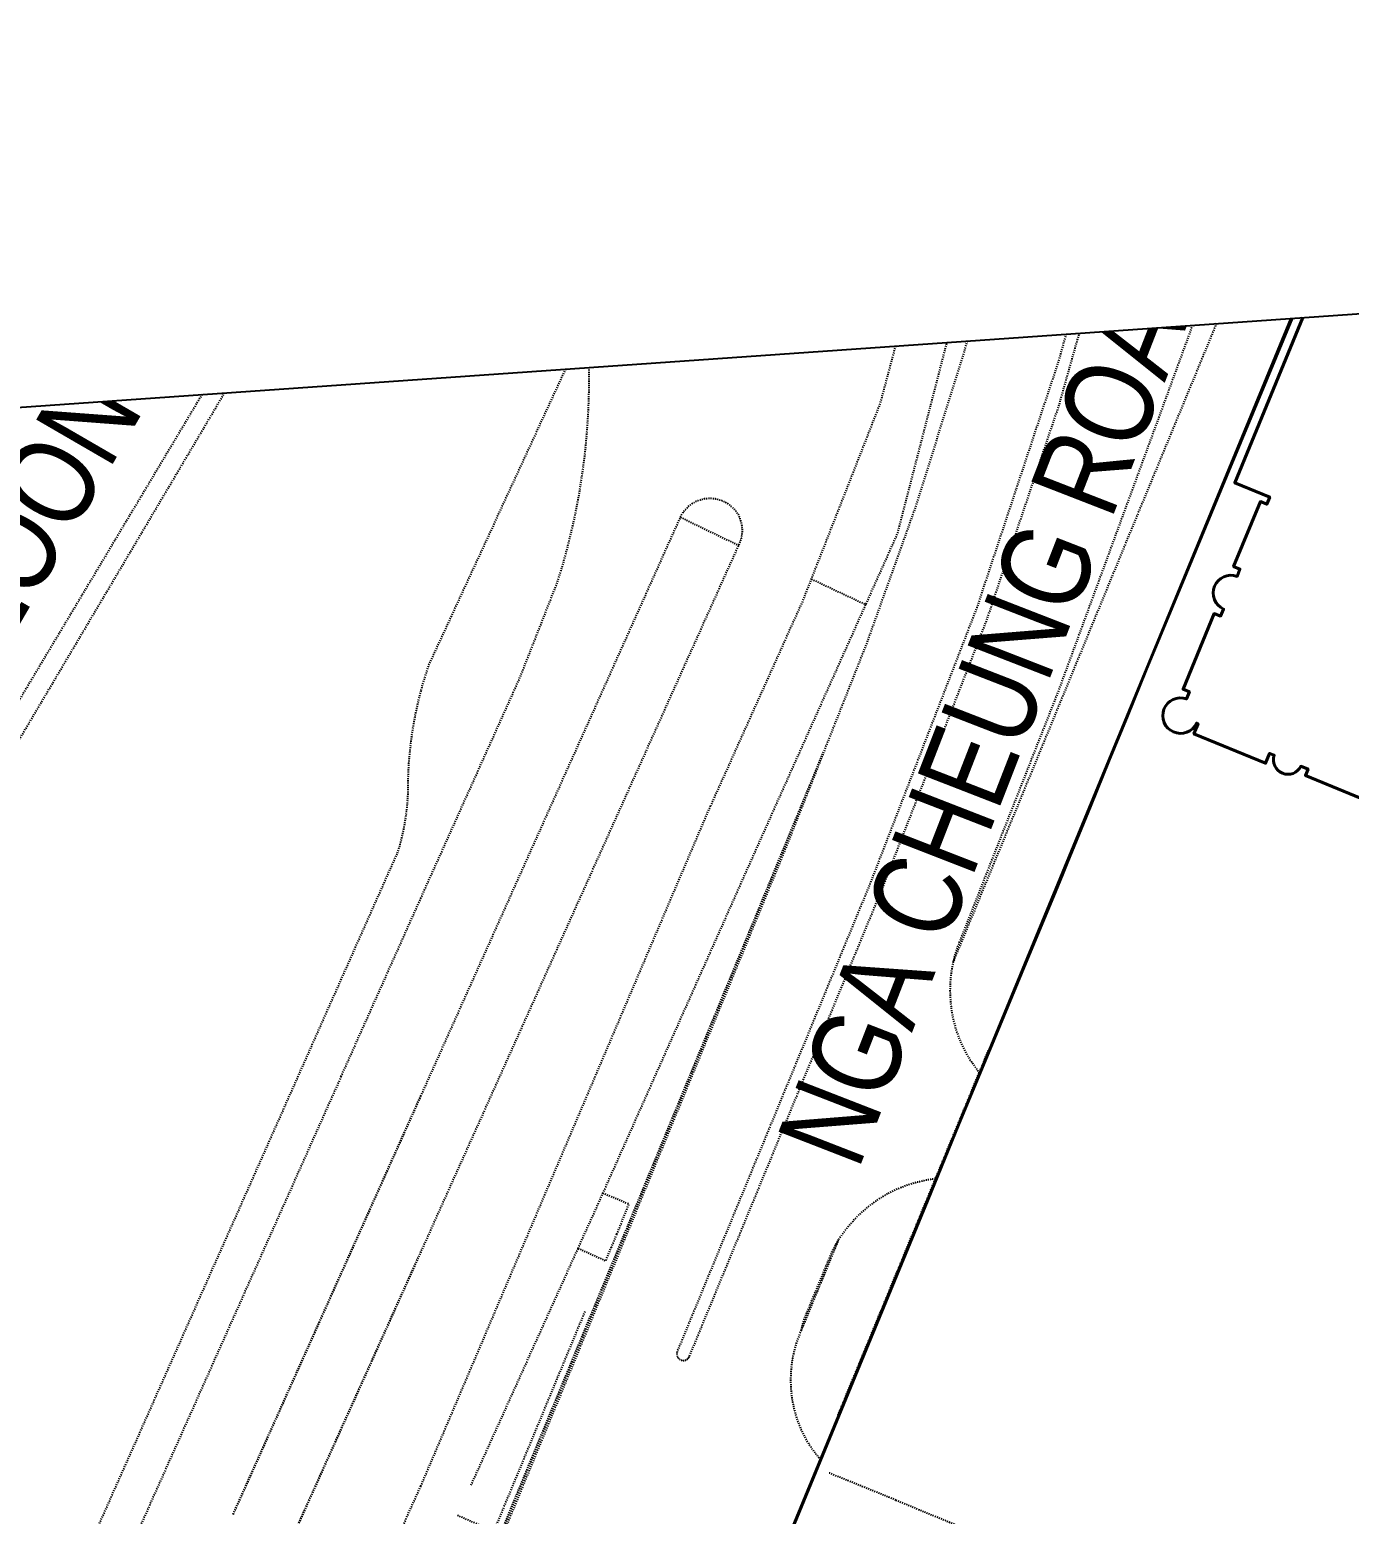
# Model space of a CAD drawing. Header units: millimetres. Extents: x 50357 to 985146, y 723188 to 1803594.
# Drawn here: x 829700.4 to 829819.7, y 820330.6 to 820464.9 of the extents above; entities that cross this region are included whole.
import ezdxf
from ezdxf.xclip import XClip

# ---------------------------------------------------------------- set-up
doc = ezdxf.new("R2010")
doc.units = ezdxf.units.MM
doc.header["$LTSCALE"] = 3
doc.header["$MEASUREMENT"] = 0
doc.linetypes.add('x-baseplan$0$DGN Style 2', pattern=[1.94727e-06, 0, -1.94727e-06])
doc.layers.get('Defpoints').update_dxf_attribs({"color": 32})
doc.layers.add('00_Xref', color=7, linetype='Continuous')
doc.layers.add('x-baseplan$0$AR-SITE-TXT_AR_BS_', color=1, linetype='Continuous')
doc.layers.add('x-baseplan$0$AR-ROAD_AR_BS_MI_', color=7, linetype='Continuous', true_color=0x6d6d6d)
doc.styles.add('x-baseplan$0$Style-Arial', font='arial.ttf')

# ---------------------------------------------------------------- blocks, each defined once
blk = doc.blocks.new('x-baseplan')
at = {"layer": 'x-baseplan$0$AR-ROAD_AR_BS_MI_', "linetype": 'x-baseplan$0$DGN Style 2'}
for p, q in [((834458.04, 818305.55), (834497.87, 818395.22)), ((834492.8, 818375.04), (834500, 818391.16)), ((834483.04, 818335.45), (834500, 818373.27)), ((834483.05, 818335.46), (834500.01, 818373.28)), ((834500, 818359.19), (834488.22, 818333)), ((834500.01, 818359.2), (834488.23, 818333.01))]:
    blk.add_line(p, q, dxfattribs=at)
at = {"layer": 'x-baseplan$0$AR-ROAD_AR_BS_MI_', "flags": 128}
blk.add_lwpolyline([(834893.71, 818612.71), (834867.74, 818621.9, 0.032201), (834862.79, 818623.31), (834792.59, 818638.37, -0.026433), (834750.03, 818649.89), (834706.27, 818664.26, 0.136056), (834687.06, 818665.15, 0.221469), (834667.71, 818650.13), (834658.53, 818632.29), (834658.53, 818632.29, -0.00001), (834658.53, 818632.29), (834658.53, 818632.29), (834654.66, 818624.77, 0.021002), (834642.54, 818598.55), (834506.84, 818269.48)], format="xyb", dxfattribs=at)
at = {"layer": 'x-baseplan$0$AR-ROAD_AR_BS_MI_', "linetype": 'x-baseplan$0$DGN Style 2', "flags": 128}
for points in [[(834556.79, 818492.78), (834551.25, 818472.19), (834541.52, 818435.88), (834534.52, 818418.03), (834526.22, 818399.56)], [(834516.47, 818364.48), (834530.51, 818396), (834543.13, 818424.19), (834552.38, 818459.99), (834553.18, 818459.78), (834553.69, 818461.7), (834553.2, 818461.82), (834560.98, 818491.05)], [(834561.39, 818488.63), (834557.75, 818471.62), (834552.41, 818451.15), (834544.78, 818426.69), (834540.28, 818414.12), (834536.43, 818404.39)], [(834559.39, 818441.67), (834565.48, 818463.23), (834570.5, 818484.98)], [(834568.34, 818481.79), (834564.99, 818466.4), (834557.68, 818439.79), (834553.82, 818428.15)], [(834583.3, 818479.84), (834576.17, 818460.45), (834566.68, 818434.52), (834557.62, 818409.83), (834548.85, 818387.56), (834548.77, 818387.37), (834548.69, 818387.18), (834548.62, 818386.99), (834548.55, 818386.8), (834548.48, 818386.61), (834548.41, 818386.41), (834548.35, 818386.22), (834548.3, 818386.02), (834548.24, 818385.83), (834548.19, 818385.63), (834548.15, 818385.43)], [(834500, 818469.79), (834438.75, 818367.37), (834438.63, 818367.1), (834438.59, 818366.8), (834438.64, 818366.5), (834438.77, 818366.24), (834438.98, 818366.02), (834439.24, 818365.87), (834439.53, 818365.81), (834439.83, 818365.83), (834440.11, 818365.94), (834440.43, 818366.23), (834500, 818466.84)], [(834588.74, 818468.08), (834588.6, 818468.09), (834588.44, 818468.09), (834588.28, 818468.1), (834588.13, 818468.1), (834587.97, 818468.09), (834587.81, 818468.09), (834587.66, 818468.08), (834587.5, 818468.07), (834587.35, 818468.05), (834587.19, 818468.04), (834587.04, 818468.02), (834586.88, 818467.99), (834586.73, 818467.97), (834586.57, 818467.94), (834586.42, 818467.91), (834586.27, 818467.88), (834586.12, 818467.84), (834585.97, 818467.8), (834585.81, 818467.76), (834585.66, 818467.72), (834585.52, 818467.67), (834585.37, 818467.63), (834585.22, 818467.57), (834585.07, 818467.52), (834584.93, 818467.46), (834584.78, 818467.4), (834584.64, 818467.34), (834584.5, 818467.28), (834584.36, 818467.21), (834584.22, 818467.14), (834584.08, 818467.07), (834583.94, 818467), (834583.8, 818466.92), (834583.67, 818466.84), (834583.53, 818466.76), (834583.4, 818466.68), (834583.27, 818466.59), (834583.14, 818466.51), (834583.01, 818466.42), (834582.89, 818466.33), (834582.76, 818466.23), (834582.64, 818466.13), (834582.52, 818466.04), (834582.4, 818465.93), (834582.28, 818465.83), (834582.17, 818465.73), (834582.05, 818465.62), (834581.94, 818465.51), (834581.83, 818465.4), (834581.72, 818465.29), (834581.62, 818465.17), (834581.51, 818465.06), (834581.41, 818464.94), (834581.31, 818464.82), (834581.21, 818464.7), (834581.12, 818464.57), (834581.02, 818464.45), (834580.93, 818464.32), (834580.84, 818464.19), (834580.76, 818464.06), (834580.67, 818463.93), (834580.59, 818463.8), (834580.51, 818463.67), (834580.43, 818463.53), (834580.36, 818463.39), (834580.28, 818463.26), (834580.21, 818463.12), (834580.14, 818462.98), (834580.03, 818462.73), (834574.29, 818448.83), (834570.31, 818439.18), (834563.94, 818423.77), (834553.82, 818399.17), (834548.15, 818385.43)], [(834553.82, 818428.15), (834550.27, 818417.43), (834540.62, 818392.47), (834523.21, 818350.21), (834523.2, 818350.2), (834523.2, 818350.19), (834523.19, 818350.18), (834523.19, 818350.17), (834523.19, 818350.16), (834523.18, 818350.13), (834523.18, 818350.12), (834523.17, 818350.11), (834523.17, 818350.1), (834523.17, 818350.09), (834523.17, 818350.08), (834523.16, 818350.07), (834523.16, 818350.06), (834523.16, 818350.05), (834523.16, 818350.04), (834523.16, 818350.03), (834523.16, 818350.02), (834523.16, 818350.01), (834523.16, 818350), (834523.15, 818349.99), (834523.15, 818349.94), (834523.16, 818349.93), (834523.16, 818349.92), (834523.16, 818349.91), (834523.16, 818349.9), (834523.16, 818349.89), (834523.16, 818349.88), (834523.16, 818349.87), (834523.17, 818349.85), (834523.17, 818349.84), (834523.17, 818349.83), (834523.18, 818349.81), (834523.18, 818349.8), (834523.18, 818349.79), (834523.19, 818349.78), (834523.19, 818349.77), (834523.19, 818349.76), (834523.2, 818349.75), (834523.2, 818349.74), (834523.2, 818349.73), (834523.21, 818349.72), (834523.21, 818349.71), (834523.22, 818349.7), (834523.22, 818349.69), (834523.24, 818349.66), (834523.24, 818349.66), (834523.25, 818349.65), (834523.25, 818349.64), (834523.26, 818349.63), (834523.27, 818349.61), (834523.28, 818349.6), (834523.28, 818349.6), (834523.29, 818349.59), (834523.3, 818349.57), (834523.31, 818349.57), (834523.32, 818349.56), (834523.33, 818349.55), (834523.33, 818349.54), (834523.34, 818349.54), (834523.35, 818349.53), (834523.36, 818349.52), (834523.36, 818349.52), (834523.38, 818349.5), (834523.39, 818349.5), (834523.4, 818349.49), (834523.4, 818349.48), (834523.41, 818349.48), (834523.42, 818349.47), (834523.43, 818349.47), (834523.44, 818349.46), (834523.45, 818349.46), (834523.46, 818349.45), (834523.47, 818349.44), (834523.48, 818349.44), (834523.48, 818349.44), (834523.49, 818349.43), (834523.5, 818349.43), (834523.52, 818349.42), (834523.53, 818349.41), (834523.54, 818349.41), (834523.55, 818349.41), (834523.56, 818349.4), (834523.59, 818349.39), (834523.6, 818349.39), (834523.61, 818349.39), (834523.63, 818349.39), (834523.64, 818349.38), (834523.65, 818349.38), (834523.66, 818349.38), (834523.67, 818349.38), (834523.68, 818349.38), (834523.69, 818349.38), (834523.7, 818349.38), (834523.71, 818349.37), (834523.72, 818349.37), (834523.73, 818349.37), (834523.75, 818349.37), (834523.76, 818349.37), (834523.78, 818349.37), (834523.79, 818349.38), (834523.8, 818349.38), (834523.81, 818349.38), (834523.82, 818349.38), (834523.83, 818349.38), (834523.84, 818349.38), (834523.86, 818349.38), (834523.87, 818349.39), (834523.88, 818349.39), (834523.89, 818349.39), (834523.9, 818349.39), (834523.91, 818349.4), (834523.93, 818349.4), (834523.94, 818349.41), (834523.96, 818349.41), (834523.97, 818349.42), (834523.98, 818349.42), (834523.99, 818349.42), (834524, 818349.43), (834524, 818349.43), (834524.01, 818349.44), (834524.02, 818349.44), (834524.04, 818349.45), (834524.05, 818349.46), (834524.06, 818349.46), (834524.07, 818349.47), (834524.08, 818349.47), (834524.09, 818349.48), (834524.09, 818349.49), (834524.1, 818349.49), (834524.11, 818349.5), (834524.12, 818349.5), (834524.13, 818349.52), (834524.14, 818349.52), (834524.15, 818349.53), (834524.16, 818349.54), (834524.16, 818349.55), (834524.17, 818349.55), (834524.18, 818349.56), (834524.19, 818349.57), (834524.2, 818349.58), (834524.21, 818349.59), (834524.21, 818349.6), (834524.22, 818349.61), (834524.23, 818349.62), (834524.23, 818349.62), (834524.24, 818349.63), (834524.24, 818349.64), (834524.25, 818349.65), (834524.25, 818349.66), (834524.26, 818349.67), (834524.27, 818349.69), (834524.28, 818349.69), (834524.28, 818349.7), (834524.28, 818349.71), (834524.29, 818349.73), (834541.71, 818391.99), (834551.17, 818416.29), (834557.72, 818435.76), (834559.39, 818441.68)], [(834500, 818391.16), (834508.99, 818411.17), (834512.38, 818419.8), (834512.4, 818419.87), (834512.69, 818420.81), (834512.99, 818421.82), (834513.26, 818422.84), (834513.52, 818423.87), (834513.76, 818424.9), (834513.99, 818425.93), (834514.07, 818426.36), (834514.19, 818426.97), (834514.38, 818428.01), (834514.54, 818429.05), (834514.69, 818430.1), (834514.83, 818431.15), (834514.94, 818432.2), (834515.03, 818433.25), (834515.11, 818434.3), (834515.17, 818435.36), (834515.21, 818436.42), (834515.23, 818437.47), (834515.23, 818438.88), (834515.23, 818438.9), (834515.23, 818438.92), (834515.23, 818438.94), (834515.23, 818438.96), (834515.22, 818438.98), (834515.22, 818438.99), (834515.22, 818439.01), (834515.22, 818439.03), (834515.21, 818439.07), (834515.21, 818439.08), (834515.2, 818439.12), (834515.18, 818439.19), (834515.17, 818439.21), (834515.17, 818439.23), (834515.15, 818439.26), (834515.15, 818439.28), (834515.14, 818439.3), (834515.13, 818439.31), (834515.11, 818439.35), (834515.11, 818439.36), (834515.1, 818439.38), (834515.08, 818439.41), (834515.07, 818439.43), (834515.05, 818439.46), (834515.04, 818439.47), (834515.03, 818439.49), (834515.02, 818439.5), (834515.01, 818439.52), (834514.98, 818439.55), (834514.97, 818439.56), (834514.96, 818439.57), (834514.94, 818439.59), (834514.93, 818439.6), (834514.92, 818439.62), (834514.91, 818439.63), (834514.89, 818439.64), (834514.82, 818439.7), (834514.78, 818439.73), (834514.76, 818439.74), (834514.75, 818439.76), (834514.73, 818439.77), (834514.72, 818439.77), (834514.7, 818439.78), (834514.68, 818439.79), (834514.67, 818439.8), (834514.65, 818439.81), (834514.63, 818439.82), (834514.62, 818439.83), (834514.6, 818439.83), (834514.58, 818439.84), (834514.57, 818439.85), (834514.55, 818439.86), (834514.53, 818439.86), (834514.51, 818439.87), (834514.5, 818439.87), (834514.48, 818439.88), (834514.46, 818439.89), (834514.44, 818439.89), (834514.43, 818439.9), (834514.41, 818439.9), (834514.39, 818439.9), (834514.37, 818439.91), (834514.35, 818439.91), (834514.33, 818439.91), (834514.32, 818439.92), (834514.28, 818439.92), (834514.26, 818439.92), (834514.24, 818439.92), (834514.22, 818439.93), (834514.21, 818439.93), (834514.13, 818439.93), (834514.11, 818439.93), (834514.09, 818439.92), (834514.08, 818439.92), (834514.06, 818439.92), (834514.04, 818439.92), (834514.02, 818439.92), (834514, 818439.91), (834513.97, 818439.91), (834513.91, 818439.9), (834513.86, 818439.88), (834513.84, 818439.87), (834513.82, 818439.87), (834513.8, 818439.86), (834513.79, 818439.86), (834513.74, 818439.84), (834513.72, 818439.83), (834513.69, 818439.81), (834513.65, 818439.79), (834513.64, 818439.78), (834513.62, 818439.78), (834513.61, 818439.77), (834513.59, 818439.76), (834513.57, 818439.75), (834513.56, 818439.73), (834513.54, 818439.72), (834513.53, 818439.71), (834513.51, 818439.7), (834513.5, 818439.69), (834513.46, 818439.65), (834513.44, 818439.64), (834513.43, 818439.63), (834513.42, 818439.62), (834513.4, 818439.6), (834513.39, 818439.59), (834513.38, 818439.58), (834513.37, 818439.56), (834513.34, 818439.53), (834513.33, 818439.52), (834513.32, 818439.5), (834513.31, 818439.49), (834513.29, 818439.46), (834500.67, 818412.15), (834500.48, 818411.57), (834500.3, 818411), (834500, 818409.94)], [(834500.01, 818373.28), (834523.48, 818425.63), (834523.5, 818425.66), (834523.54, 818425.75), (834523.56, 818425.79), (834523.59, 818425.84), (834523.61, 818425.88), (834523.64, 818425.93), (834523.67, 818425.97), (834523.69, 818426.01), (834523.72, 818426.06), (834523.78, 818426.14), (834523.81, 818426.18), (834523.87, 818426.26), (834523.9, 818426.3), (834523.94, 818426.34), (834523.97, 818426.38), (834524, 818426.42), (834524.04, 818426.45), (834524.07, 818426.49), (834524.11, 818426.53), (834524.15, 818426.56), (834524.18, 818426.6), (834524.26, 818426.66), (834524.3, 818426.7), (834524.34, 818426.73), (834524.38, 818426.76), (834524.42, 818426.79), (834524.46, 818426.82), (834524.5, 818426.85), (834524.54, 818426.88), (834524.59, 818426.9), (834524.63, 818426.93), (834524.67, 818426.96), (834524.72, 818426.98), (834524.76, 818427.01), (834524.81, 818427.03), (834524.85, 818427.05), (834524.9, 818427.08), (834524.99, 818427.12), (834525.04, 818427.14), (834525.09, 818427.16), (834525.13, 818427.18), (834525.18, 818427.19), (834525.23, 818427.21), (834525.28, 818427.22), (834525.33, 818427.24), (834525.38, 818427.25), (834525.43, 818427.27), (834525.47, 818427.28), (834525.52, 818427.29), (834525.57, 818427.3), (834525.67, 818427.32), (834525.72, 818427.33), (834525.77, 818427.33), (834525.83, 818427.34), (834525.88, 818427.34), (834525.98, 818427.35), (834526.08, 818427.36), (834526.13, 818427.36), (834526.18, 818427.36), (834526.23, 818427.36), (834526.28, 818427.35), (834526.33, 818427.35), (834526.38, 818427.35), (834526.43, 818427.34), (834526.49, 818427.34), (834526.54, 818427.33), (834526.59, 818427.32), (834526.64, 818427.32), (834526.69, 818427.31), (834526.74, 818427.3), (834526.84, 818427.28), (834526.93, 818427.25), (834526.98, 818427.24), (834527.03, 818427.22), (834527.08, 818427.2), (834527.18, 818427.17), (834527.27, 818427.13), (834527.32, 818427.11), (834527.36, 818427.09), (834527.41, 818427.07), (834527.46, 818427.05), (834527.5, 818427.02), (834527.55, 818427), (834527.63, 818426.95), (834527.68, 818426.92), (834527.72, 818426.9), (834527.76, 818426.87), (834527.85, 818426.81), (834527.89, 818426.78), (834527.93, 818426.75), (834527.97, 818426.72), (834528.01, 818426.69), (834528.05, 818426.65), (834528.09, 818426.62), (834528.12, 818426.59), (834528.2, 818426.52), (834528.23, 818426.48), (834528.3, 818426.41), (834528.34, 818426.37), (834528.4, 818426.29), (834528.44, 818426.25), (834528.47, 818426.21), (834528.5, 818426.17), (834528.53, 818426.13), (834528.56, 818426.09), (834528.58, 818426.04), (834528.61, 818426), (834528.64, 818425.96), (834528.66, 818425.92), (834528.69, 818425.87), (834528.74, 818425.78), (834528.76, 818425.74), (834528.81, 818425.64), (834528.85, 818425.55), (834528.86, 818425.5), (834528.88, 818425.46), (834528.9, 818425.41), (834528.92, 818425.36), (834528.93, 818425.31), (834528.95, 818425.26), (834528.96, 818425.21), (834528.97, 818425.16), (834528.99, 818425.12), (834529, 818425.07), (834529.02, 818424.97), (834529.03, 818424.87), (834529.04, 818424.81), (834529.05, 818424.76), (834529.05, 818424.71), (834529.06, 818424.66), (834529.06, 818424.56), (834529.06, 818424.46), (834529.06, 818424.41), (834529.06, 818424.36), (834529.06, 818424.31), (834529.06, 818424.21), (834529.05, 818424.15), (834529.05, 818424.1), (834529.04, 818424.05), (834529.03, 818424), (834529.02, 818423.95), (834529.02, 818423.9), (834529.01, 818423.85), (834529, 818423.8), (834528.98, 818423.75), (834528.97, 818423.7), (834528.94, 818423.61), (834528.93, 818423.56), (834528.9, 818423.46), (834528.86, 818423.37), (834528.84, 818423.32), (834528.82, 818423.27), (834528.8, 818423.23), (834528.78, 818423.18), (834528.74, 818423.1), (834500.01, 818359.2)], [(834523.48, 818425.63), (834523.48, 818425.63), (834528.74, 818423.1), (834528.76, 818423.09)], [(834535.33, 818420.04), (834540.24, 818417.73), (834540.25, 818417.72)], [(834500, 818409.94), (834499.85, 818409.35), (834499.71, 818408.76), (834499.58, 818408.17), (834499.46, 818407.58), (834499.35, 818406.99), (834499.25, 818406.39), (834499.16, 818405.79), (834499.09, 818405.19), (834499.02, 818404.59), (834498.96, 818403.99), (834498.91, 818403.39), (834498.88, 818402.79), (834498.84, 818401.88), (834498.85, 818401.52), (834498.85, 818401.16), (834498.84, 818400.81), (834498.82, 818400.45), (834498.8, 818400.09), (834498.77, 818399.74), (834498.74, 818399.38), (834498.7, 818399.03), (834498.65, 818398.67), (834498.6, 818398.32), (834498.54, 818397.97), (834498.48, 818397.62), (834498.41, 818397.27), (834498.33, 818396.92), (834498.25, 818396.57), (834498.16, 818396.23), (834498.07, 818395.88), (834497.97, 818395.54), (834497.86, 818395.21)], [(834500, 818316.13), (834509.26, 818338.61), (834519.37, 818363.06), (834529.7, 818388.07), (834536.43, 818404.39)], [(834536.43, 818404.39), (834532.98, 818395.66), (834516.46, 818355.54), (834515.96, 818354.33), (834504.34, 818326.15), (834500, 818315.62)], [(834500.01, 818316.15), (834509.27, 818338.62), (834519.38, 818363.07), (834529.71, 818388.09), (834536.44, 818404.4)], [(834500, 818337.99), (834526.22, 818399.56)], [(834548.15, 818385.43), (834548.15, 818385.43), (834548.1, 818385.23), (834548.06, 818385.03), (834548.03, 818384.83), (834547.99, 818384.63), (834547.96, 818384.42), (834547.94, 818384.22), (834547.91, 818384.02), (834547.9, 818383.81), (834547.88, 818383.61), (834547.87, 818383.41), (834547.86, 818383.2), (834547.86, 818383), (834547.85, 818382.79), (834547.86, 818382.59), (834547.86, 818382.38), (834547.87, 818382.18), (834547.89, 818381.98), (834547.9, 818381.77), (834547.92, 818381.57), (834547.95, 818381.37), (834547.97, 818381.16), (834548, 818380.96), (834548.04, 818380.76), (834548.08, 818380.56), (834548.12, 818380.36), (834548.16, 818380.16), (834548.21, 818379.96), (834548.26, 818379.76), (834548.32, 818379.57), (834548.38, 818379.37), (834548.44, 818379.18), (834548.51, 818378.98), (834548.57, 818378.79), (834548.65, 818378.6), (834548.72, 818378.41), (834548.8, 818378.22), (834548.88, 818378.03), (834548.97, 818377.85), (834549.06, 818377.66), (834549.15, 818377.48), (834549.24, 818377.3), (834549.34, 818377.12), (834549.44, 818376.94), (834549.55, 818376.77), (834549.66, 818376.59), (834549.77, 818376.42), (834549.88, 818376.25), (834550, 818376.08), (834550.11, 818375.92), (834550.24, 818375.75), (834550.36, 818375.59), (834550.51, 818375.41)], [(834546.72, 818366.22), (834551.37, 818377.49), (834551.38, 818377.49)], [(834492.8, 818375.04), (834464.66, 818312.04), (834464.52, 818311.78), (834464.37, 818311.52), (834464.21, 818311.26), (834464.06, 818311), (834463.9, 818310.75), (834463.74, 818310.49), (834463.58, 818310.24), (834463.41, 818309.99), (834463.24, 818309.74), (834463.07, 818309.5), (834462.9, 818309.25), (834462.73, 818309.01), (834462.55, 818308.76), (834462.37, 818308.52), (834462.19, 818308.29), (834462, 818308.05), (834461.82, 818307.81), (834461.63, 818307.58), (834461.44, 818307.35), (834461.24, 818307.12), (834461.05, 818306.89), (834460.85, 818306.67), (834460.65, 818306.44), (834460.45, 818306.22), (834460.24, 818306), (834460.04, 818305.78), (834459.83, 818305.57), (834459.62, 818305.35), (834459.41, 818305.14), (834459.19, 818304.93), (834458.88, 818304.64)], [(834537.74, 818344.43), (834546.72, 818366.22), (834546.73, 818366.21)], [(834546.55, 818365.8), (834546.34, 818365.78), (834546.14, 818365.75), (834545.93, 818365.71), (834545.72, 818365.68), (834545.52, 818365.63), (834545.31, 818365.59), (834545.11, 818365.54), (834544.9, 818365.49), (834544.7, 818365.44), (834544.5, 818365.38), (834544.3, 818365.32), (834544.1, 818365.25), (834543.9, 818365.18), (834543.7, 818365.11), (834543.51, 818365.03), (834543.31, 818364.95), (834543.12, 818364.87), (834542.93, 818364.79), (834542.74, 818364.7), (834542.55, 818364.6), (834542.36, 818364.51), (834542.18, 818364.41), (834541.99, 818364.31), (834541.81, 818364.2), (834541.63, 818364.09), (834541.46, 818363.98), (834541.28, 818363.87), (834541.11, 818363.75), (834540.93, 818363.63), (834540.76, 818363.5), (834540.6, 818363.38), (834540.43, 818363.25), (834540.27, 818363.11), (834540.11, 818362.98), (834539.95, 818362.84), (834539.8, 818362.7), (834539.64, 818362.56), (834539.49, 818362.41), (834539.34, 818362.26), (834539.2, 818362.11), (834539.06, 818361.95), (834538.92, 818361.8), (834538.78, 818361.64), (834538.64, 818361.48), (834538.51, 818361.31), (834538.38, 818361.15), (834538.26, 818360.98), (834538.13, 818360.81), (834538.01, 818360.64), (834537.9, 818360.46), (834537.78, 818360.29), (834537.77, 818360.27)], [(834514.23, 818359.51), (834516.48, 818364.49)], [(834517.73, 818360.78), (834518.83, 818363.51), (834517.14, 818364.21), (834516.47, 818364.48)], [(834517.23, 818359.58), (834517.49, 818360.2), (834517.73, 818360.78)], [(834504.55, 818338.08), (834514.23, 818359.51)], [(834514.23, 818359.51), (834516.74, 818358.38), (834517.23, 818359.58)], [(834534.41, 818352.1), (834537.77, 818360.27)], [(834537.77, 818360.27), (834537.67, 818360.11), (834537.57, 818359.93), (834537.46, 818359.75), (834537.36, 818359.56), (834537.19, 818359.23), (834535.11, 818354.2), (834535.05, 818354.08), (834534.99, 818353.96), (834534.94, 818353.83), (834534.88, 818353.71), (834534.86, 818353.64), (834534.83, 818353.58), (834534.78, 818353.45), (834534.73, 818353.32), (834534.69, 818353.19), (834534.65, 818353.06), (834534.61, 818352.93), (834534.57, 818352.8), (834534.53, 818352.67), (834534.5, 818352.54), (834534.47, 818352.4), (834534.44, 818352.27), (834534.41, 818352.13), (834534.41, 818352.1)], [(834534.42, 818352.12), (834537.78, 818360.28)], [(834514.84, 818353.79), (834506.6, 818333.91), (834503.33, 818335.35)], [(834534.41, 818352.1), (834534.28, 818351.79), (834534.21, 818351.61), (834534.14, 818351.43), (834534.07, 818351.25), (834534.01, 818351.07), (834533.95, 818350.89), (834533.9, 818350.7), (834533.84, 818350.52), (834533.79, 818350.33), (834533.75, 818350.15), (834533.7, 818349.96), (834533.66, 818349.77), (834533.63, 818349.59), (834533.6, 818349.4), (834533.57, 818349.21), (834533.54, 818349.02), (834533.52, 818348.83), (834533.5, 818348.64), (834533.48, 818348.45), (834533.47, 818348.26), (834533.46, 818348.06), (834533.45, 818347.87), (834533.45, 818347.68), (834533.45, 818347.49), (834533.45, 818347.3), (834533.46, 818347.11), (834533.47, 818346.92), (834533.48, 818346.73), (834533.5, 818346.53), (834533.52, 818346.34), (834533.54, 818346.15), (834533.57, 818345.96), (834533.6, 818345.78), (834533.63, 818345.59), (834533.67, 818345.4), (834533.71, 818345.21), (834533.75, 818345.02), (834533.8, 818344.84), (834533.85, 818344.65), (834533.9, 818344.47), (834533.96, 818344.29), (834534.02, 818344.1), (834534.08, 818343.92), (834534.14, 818343.74), (834534.21, 818343.57), (834534.29, 818343.39), (834534.36, 818343.21), (834534.44, 818343.04), (834534.52, 818342.86), (834534.6, 818342.69), (834534.69, 818342.52), (834534.78, 818342.35), (834534.87, 818342.18), (834534.97, 818342.02), (834535.07, 818341.85), (834535.17, 818341.69), (834535.27, 818341.53), (834535.38, 818341.37), (834535.49, 818341.22), (834535.6, 818341.06), (834535.72, 818340.91), (834535.84, 818340.76), (834535.96, 818340.61), (834536.1, 818340.44)], [(834542.96, 818336.74), (834537.16, 818339.09), (834537.07, 818339.13), (834536.98, 818339.17), (834536.89, 818339.21)], [(834487.88, 818311.85), (834488.46, 818312.36), (834500, 818337.99)], [(834542.96, 818336.74), (834579.24, 818321.8)]]:
    blk.add_lwpolyline(points, dxfattribs=at)
at = {"layer": 'x-baseplan$0$AR-ROAD_AR_BS_MI_', "lineweight": 40, "flags": 128}
blk.add_lwpolyline([(834587.38, 818399.23), (834579.99, 818402.28), (834580.23, 818402.85), (834579.58, 818403.12, -0.943864), (834577.18, 818404.11), (834576.76, 818404.28), (834576.39, 818403.38), (834569.92, 818406.05), (834570.29, 818406.95), (834570.15, 818407.01, -2.262649), (834569.24, 818409.2), (834569.51, 818409.84), (834568.93, 818410.08), (834571.75, 818416.92), (834572.33, 818416.69), (834572.59, 818417.33, -0.954174), (834573.81, 818420.29), (834574.08, 818420.94), (834573.5, 818421.18), (834575.92, 818427.05), (834576.5, 818426.81), (834576.77, 818427.46), (834573.6, 818428.76), (834589.58, 818467.52)], format="xyb", dxfattribs=at)
at = {"layer": 'x-baseplan$0$AR-ROAD_AR_BS_MI_'}
blk.add_open_spline([(834888.67, 818328.07), (834888.67, 818328.07), (834888.38, 818295.02), (834888.09, 818261.08), (834887.79, 818227.14), (834887.77, 818226.21), (834887.39, 818225.25), (834886.99, 818224.24), (834886.62, 818223.27), (834886.56, 818223.2), (834885.66, 818222.6), (834884.73, 818221.98), (834883.83, 818221.38), (834883.6, 818221.34), (834873.62, 818220.65), (834860.55, 818219.75), (834847.67, 818218.85), (834832.74, 818217.87), (834820.68, 818217.06), (834808.61, 818216.26), (834808.2, 818216.25), (834798.22, 818216.56), (834787.81, 818216.89), (834777.59, 818217.2), (834777.1, 818217.21), (834775.31, 818216.98), (834773.48, 818216.75), (834771.72, 818216.53), (834771.67, 818216.57), (834771.65, 818217.37), (834771.62, 818218.22), (834771.59, 818219.03), (834771.54, 818219.08), (834771.15, 818219.1), (834770.77, 818219.1), (834770.24, 818219.14), (834766.91, 818218.61), (834763.59, 818218.12), (834759.9, 818217.56), (834759.34, 818217.48), (834757.06, 818217.04), (834755.22, 818216.7), (834753.38, 818216.35), (834752.97, 818216.31), (834747.8, 818215.98), (834742.49, 818215.64), (834737.49, 818215.32), (834737.08, 818215.32), (834727.35, 818215.76), (834717.06, 818216.22), (834707.04, 818216.66), (834706.37, 818216.7), (834702.63, 818217.25), (834698.89, 818217.77), (834694.28, 818218.46), (834693.27, 818218.56), (834689.61, 818219.49), (834686.87, 818220.14), (834684.14, 818220.82), (834684.08, 818220.78), (834683.57, 818218.82), (834683.06, 818216.8), (834682.55, 818214.84), (834682.49, 818214.79), (834674.56, 818214.66), (834653.52, 818214.34), (834632.08, 818214.06), (834618.51, 818213.88), (834618.05, 818213.82), (834618.03, 818213.65), (834618, 818213.42), (834617.98, 818213.24), (834617.82, 818213.19), (834613.22, 818213.05), (834605.57, 818212.81), (834598.07, 818212.57), (834593.33, 818212.44), (834591.66, 818212.34), (834586.27, 818212.36), (834582.17, 818212.43), (834578.07, 818212.46), (834577.53, 818212.45), (834575.78, 818212.32), (834573.51, 818212.16), (834571.4, 818211.99), (834569.3, 818211.95), (834567.2, 818211.89), (834565.09, 818211.82), (834563.03, 818211.87), (834561.1, 818211.9), (834559.17, 818211.94), (834558.44, 818211.97), (834556.69, 818212.09), (834554.41, 818212.24), (834552.49, 818212.35), (834550.26, 818212.61), (834548.34, 818212.82), (834546.42, 818213.04), (834546.04, 818213.1), (834544.33, 818213.47), (834542.11, 818213.97), (834540.07, 818214.39), (834537.99, 818214.98), (834536.23, 818215.47), (834534.48, 818215.95), (834534.18, 818216.06), (834531.88, 818217.03), (834529.57, 818217.99), (834526.79, 818219.19), (834526.15, 818219.4), (834524.11, 818220.67), (834522.54, 818221.6), (834520.97, 818222.55), (834520.78, 818222.7), (834518.57, 818224.61), (834516.3, 818226.59), (834514.14, 818228.46), (834514.03, 818228.58), (834512.46, 818230.83), (834510.83, 818233.15), (834509.25, 818235.41), (834509.16, 818235.58), (834507.94, 818238.42), (834506.7, 818241.32), (834505.5, 818244.13), (834505.47, 818244.26), (834505.02, 818248.14), (834504.57, 818252.11), (834504.12, 818256), (834504.12, 818256.16), (834504.55, 818259), (834504.99, 818261.97), (834505.42, 818264.87), (834505.47, 818265.08), (834506.07, 818266.74), (834506.74, 818268.64), (834507.38, 818270.45), (834507.71, 818271.28), (834510.81, 818278.82), (834513.92, 818286.34), (834518.06, 818296.29), (834527.72, 818319.82), (834537.44, 818343.33), (834549.6, 818372.98), (834553.98, 818383.5), (834558.35, 818394.02), (834561.15, 818400.86), (834563.36, 818406.32), (834570.45, 818423.49), (834576.15, 818437.21), (834581.85, 818450.94), (834588.29, 818466.58), (834593.9, 818480.2), (834600.86, 818497.09), (834602.22, 818500.34), (834615.38, 818532.02), (834628.73, 818564.17), (834642.08, 818596.31), (834643.97, 818600.83), (834646.95, 818607.73), (834649.99, 818614.77), (834652.67, 818620.99), (834652.77, 818621.19), (834655.26, 818624.79), (834657.83, 818628.52), (834660.35, 818632.18), (834660.46, 818632.37), (834661.2, 818634.18), (834662.01, 818636.16), (834662.8, 818638.07), (834662.83, 818638.27), (834662.72, 818638.31), (834662.61, 818638.35), (834662.48, 818638.47), (834662.38, 818638.56), (834662.27, 818638.65), (834662.23, 818638.82), (834662.17, 818638.94), (834662.17, 818639.21), (834662.24, 818639.35), (834662.28, 818639.57), (834662.61, 818640.2), (834664.31, 818643.54), (834666, 818646.8), (834667.62, 818649.98), (834668.74, 818652.08), (834672.43, 818657.41), (834679.25, 818662.86), (834689.32, 818666.08), (834699.26, 818666.01), (834703.97, 818665), (834706.28, 818664.24), (834706.38, 818664.21), (834720.68, 818659.51), (834735.2, 818654.75), (834749.72, 818649.99), (834750.46, 818649.77), (834764.35, 818646.01), (834778.54, 818642.17), (834792.3, 818638.45), (834793.08, 818638.26), (834813.72, 818633.83), (834837.12, 818628.81), (834860.03, 818623.89), (834862.95, 818623.26), (834864.32, 818622.87), (834865.7, 818622.47), (834867.68, 818621.93), (834869.37, 818621.31), (834878.22, 818618.2), (834886.4, 818615.29), (834893.62, 818612.74), (834893.74, 818612.67), (834894.7, 818611.31), (834895.7, 818609.91), (834896.66, 818608.56), (834896.69, 818608.41), (834896.75, 818599.58), (834896.81, 818590.17), (834896.87, 818580.87), (834896.87, 818579.94), (834896.6, 818569.4), (834896.33, 818558.87), (834896.04, 818547.2), (834895.7, 818538.64), (834895.25, 818528.31), (834894.88, 818519.48), (834894.77, 818517.11), (834894.52, 818512.75), (834894.25, 818508.4), (834893.34, 818492.11), (834892.64, 818479.56), (834891.8, 818465.26), (834891.63, 818462.14), (834891.44, 818459.01), (834891.36, 818456.64), (834890.86, 818443.35), (834890.36, 818429.22), (834889.89, 818416.09), (834889.85, 818414.41), (834889.56, 818393.82), (834889.26, 818373.23), (834889.01, 818353.47), (834889.01, 818353.47), (834888.95, 818349.44), (834888.88, 818342.73), (834888.77, 818336.02), (834888.76, 818331.58), (834888.71, 818329.82), (834888.67, 818328.07)], degree=3, knots=[0, 0, 0, 0, 0.033626, 0.067252, 0.069059, 0.069059, 0.069159, 0.071165, 0.071265, 0.071265, 0.071365, 0.073454, 0.073554, 0.073554, 0.073946, 0.093905, 0.100212, 0.100212, 0.124359, 0.12481, 0.12481, 0.125198, 0.145138, 0.146001, 0.146001, 0.14614, 0.149655, 0.149755, 0.149755, 0.149855, 0.151388, 0.151488, 0.151488, 0.151588, 0.152273, 0.152273, 0.152659, 0.159122, 0.159122, 0.160257, 0.160257, 0.163847, 0.164067, 0.164067, 0.164693, 0.174606, 0.174891, 0.174891, 0.175442, 0.194717, 0.195845, 0.195845, 0.196093, 0.203524, 0.203524, 0.20558, 0.20558, 0.211212, 0.211312, 0.211312, 0.211412, 0.215437, 0.215537, 0.215537, 0.215637, 0.23167, 0.258354, 0.25928, 0.25928, 0.25938, 0.259643, 0.259743, 0.259743, 0.260069, 0.269095, 0.27533, 0.27533, 0.278736, 0.278736, 0.286307, 0.287076, 0.287076, 0.287405, 0.290642, 0.291712, 0.291712, 0.294921, 0.295991, 0.295991, 0.299128, 0.299913, 0.299913, 0.300626, 0.303478, 0.304548, 0.304548, 0.308056, 0.30847, 0.30847, 0.308847, 0.312039, 0.313089, 0.313089, 0.316441, 0.316791, 0.316791, 0.31708, 0.321883, 0.321883, 0.32324, 0.32324, 0.32677, 0.326959, 0.326959, 0.32727, 0.332908, 0.333079, 0.333079, 0.333241, 0.338666, 0.338853, 0.338853, 0.339061, 0.345144, 0.34527, 0.34527, 0.345429, 0.353216, 0.353397, 0.353397, 0.353533, 0.359245, 0.359506, 0.359506, 0.359681, 0.363106, 0.36359, 0.36359, 0.364938, 0.380162, 0.380162, 0.386865, 0.431922, 0.431922, 0.452068, 0.455112, 0.455112, 0.467096, 0.467096, 0.492906, 0.497337, 0.497337, 0.527321, 0.527321, 0.534488, 0.534488, 0.597137, 0.605306, 0.605306, 0.607105, 0.620617, 0.620897, 0.620897, 0.621063, 0.629811, 0.630109, 0.630109, 0.63025, 0.634084, 0.634464, 0.634464, 0.634564, 0.634698, 0.634698, 0.634914, 0.634986, 0.634986, 0.63525, 0.63525, 0.635553, 0.635553, 0.635699, 0.63699, 0.643184, 0.643184, 0.644248, 0.64803, 0.656298, 0.663294, 0.669382, 0.674106, 0.674106, 0.67432, 0.67432, 0.704737, 0.705406, 0.705406, 0.706314, 0.734691, 0.735311, 0.735311, 0.736322, 0.778271, 0.784004, 0.784004, 0.784347, 0.786914, 0.786914, 0.788526, 0.790585, 0.805999, 0.806183, 0.806183, 0.806283, 0.809571, 0.809671, 0.809671, 0.80989, 0.827641, 0.828812, 0.828812, 0.829545, 0.850248, 0.850248, 0.853304, 0.867687, 0.871282, 0.871282, 0.872523, 0.880156, 0.880156, 0.905731, 0.905731, 0.909295, 0.912095, 0.912095, 0.914131, 0.939148, 0.940871, 0.940871, 0.942563, 0.982771, 0.982771, 0.982771, 0.982771, 0.990968, 0.996432, 0.996432, 1, 1, 1, 1], dxfattribs=at)
at = {"layer": 'x-baseplan$0$AR-SITE-TXT_AR_BS_', "style": 'x-baseplan$0$Style-Arial', "width": 0.8}
blk.add_text('WEST KOWLOON HIGHWAY', height=8, rotation=59.8868, dxfattribs=at).set_placement((834437.4, 818370.53))
at = {"layer": 'x-baseplan$0$AR-SITE-TXT_AR_BS_', "linetype": 'x-baseplan$0$DGN Style 2', "style": 'x-baseplan$0$Style-Arial', "width": 0.8}
blk.add_text('NGA CHEUNG ROAD', height=8, rotation=68.7555, dxfattribs=at).set_placement((834539.55, 818366.48))

msp = doc.modelspace()

# ---------------------------------------------------------------- linework, layer by layer
at = {"layer": 'Defpoints'}
msp.add_lwpolyline([(829438.2749, 820412.4564), (830142.5028, 820461.6873), (830191.8829, 819755.3265), (829487.6549, 819706.0955)], close=True, dxfattribs=at)

# ---------------------------------------------------------------- block references
at = {"layer": '00_Xref'}
ref = msp.add_blockref('x-baseplan', (-4764.2896, 1995.1308), dxfattribs=at)
XClip(ref).set_block_clipping_path([(834202.5645048908, 818417.3256012732), (834906.7924435089, 818466.5565350093), (834956.1724833156, 817760.1956963469), (834251.9445446975, 817710.9647626108)])

doc.saveas('drawing.dxf')
